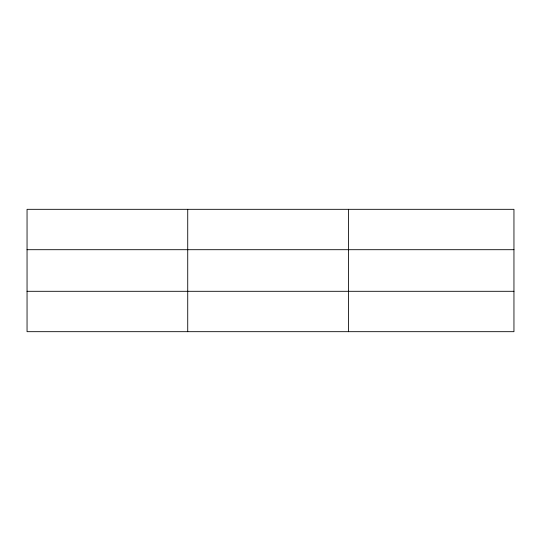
<?xml version="1.0" encoding="UTF-8"?>
<svg xmlns="http://www.w3.org/2000/svg" width="541" height="541" viewBox="0 0 541 541"><rect width="100%" height="100%" fill="white"/><g stroke="black" fill="none" stroke-linecap="round" stroke-linejoin="round"><path stroke-width="0.81" d="M187.727 331.68L187.727 209.32M348.404 331.68L348.404 209.32M513.95 249.699L513.95 209.32L27.05 209.32L27.05 331.68L513.95 331.68L513.95 249.699L27.05 249.699M27.05 291.301L513.95 291.301"/></g></svg>
